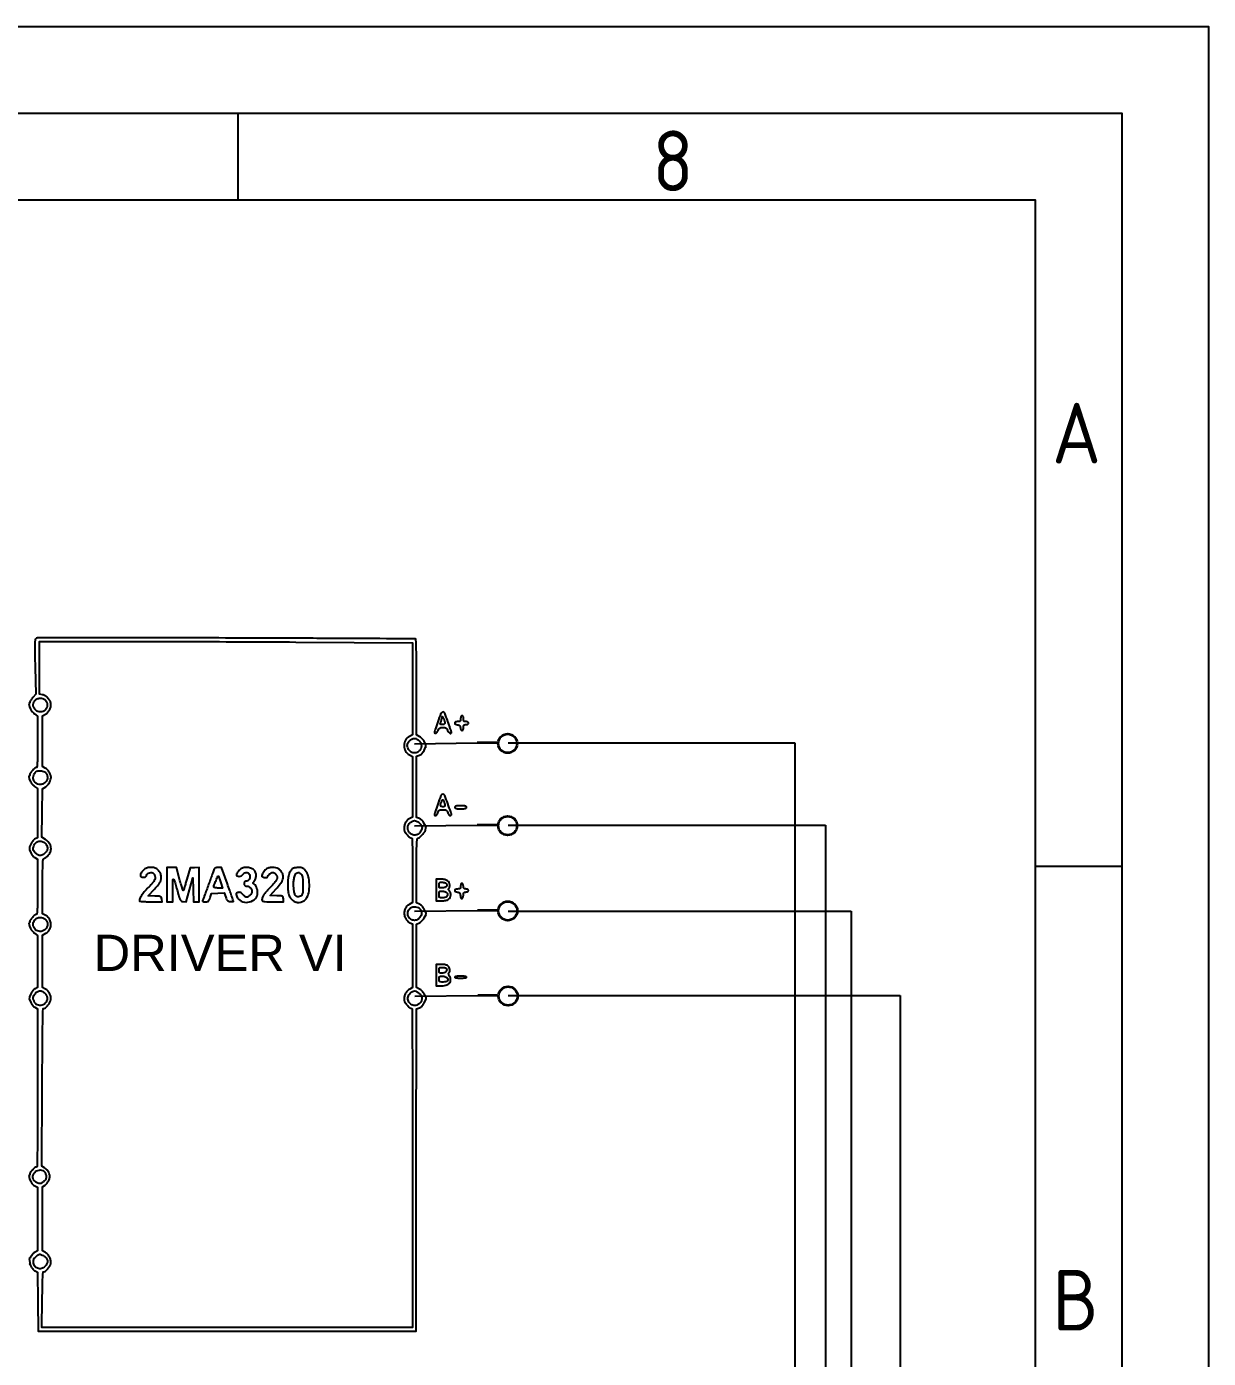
# Model space of a CAD drawing. Header units: millimetres. Extents: x 357084 to 357504, y 509210 to 509507.
# Drawn here: x 357435.9 to 357504.1, y 509430 to 509506.9 of the extents above; entities that cross this region are included whole.
import ezdxf

# ---------------------------------------------------------------- set-up
doc = ezdxf.new("R2010")
doc.units = ezdxf.units.MM
for name, color, linetype in [('035', 5, 'Continuous'), ('07', 7, 'Continuous'), ('PDF_Geometría', 7, 'Continuous')]:
    doc.layers.add(name, color=color, linetype=linetype)
doc.styles.add('ISO Proportional', font='isocp.shx')
doc.styles.get("Standard").update_dxf_attribs({"font": 'arial.ttf'})

# ---------------------------------------------------------------- blocks, each defined once
blk = doc.blocks.new('IEC_border_a3')
at = {"layer": '035'}
for p, q in [((364, 292), (364, 287)), ((414.966, 248.538), (409.983, 248.538))]:
    blk.add_line(p, q, dxfattribs=at)
for points in [[(0, 297), (420, 297), (420, 0), (0, 0)], [(18, 287), (410, 287), (410, 10), (18, 10)]]:
    blk.add_lwpolyline(points, close=True, dxfattribs=at)
at = {"layer": '07'}
blk.add_lwpolyline([(13, 292), (415, 292), (415, 5), (13, 5)], close=True, dxfattribs=at)
at = {"layer": '035', "style": 'ISO Proportional'}
for s, p in [('8', (387.924, 287.5)), ('A', (410.983, 271.792)), ('B', (411, 221.754))]:
    blk.add_text(s, height=3.5, dxfattribs=at).set_placement(p)

msp = doc.modelspace()

# ---------------------------------------------------------------- linework, layer by layer
for p, q in [((357436.019, 509467.815), (357436.053, 509467.615)), ((357458.268, 509465.494), (357461.891, 509465.536)), ((357458.909, 509465.497), (357458.909, 509465.264)), ((357436.021, 509463.634), (357436.044, 509463.434)), ((357458.268, 509460.75), (357461.891, 509460.792)), ((357458.92, 509460.723), (357458.862, 509460.41)), ((357436.061, 509459.56), (357436.061, 509459.359)), ((357458.272, 509455.832), (357461.895, 509455.874)), ((357458.916, 509455.752), (357458.916, 509455.643)), ((357458.916, 509455.643), (357458.947, 509455.639)), ((357436.021, 509455.161), (357436.053, 509454.961)), ((357458.29, 509450.917), (357461.913, 509450.959)), ((357436.05, 509450.894), (357436.042, 509450.724)), ((357458.918, 509450.902), (357458.918, 509450.726)), ((357436.021, 509440.585), (357436.057, 509440.386)), ((357436.04, 509435.783), (357436.088, 509435.423))]:
    msp.add_line(p, q)
at = {"color": 30}
for p, q in [((357463.674, 509465.536), (357480.212, 509465.536)), ((357480.212, 509465.536), (357480.212, 509413.997)), ((357463.674, 509460.792), (357481.978, 509460.792)), ((357481.978, 509460.792), (357481.978, 509410.54)), ((357463.674, 509455.824), (357483.469, 509455.824)), ((357483.469, 509455.824), (357483.469, 509366.029)), ((357463.674, 509450.959), (357486.281, 509450.959)), ((357486.281, 509450.959), (357486.281, 509370.391))]:
    msp.add_line(p, q, dxfattribs=at)
for points in [[(357436.411, 509471.543, 0.160916), (357436.376, 509471.453, 0.009308), (357436.365, 509471.151, 0.008987), (357436.365, 509470.69, 0.002015), (357436.383, 509469.906), (357436.424, 509468.353), (357436.248, 509468.152, 0.018689), (357436.18, 509468.069, 0.022294), (357436.123, 509467.985, 0.021778), (357436.081, 509467.912, 0.117924), (357436.071, 509467.868, -0.409872), (357436.019, 509467.815, -0.000905)], [(357458.909, 509465.497), (357458.89, 509465.497), (357458.82, 509465.638, 0.053105), (357458.78, 509465.7, 0.025672), (357458.717, 509465.771, 0.025121), (357458.644, 509465.839, 0.032891), (357458.57, 509465.892), (357458.39, 509466.005), (357458.388, 509468.761, 0.001055), (357458.384, 509470.165, 0.005298), (357458.371, 509470.951, 0.002645), (357458.354, 509471.487, 0.319047), (357458.315, 509471.539, 0.073521), (357458.256, 509471.548, 0.000013), (357455.068, 509471.564, 0.000306), (357451.54, 509471.579, 0.000185), (357447.363, 509471.594, 0.000197), (357441.092, 509471.611, 0.001728), (357438.312, 509471.608, 0.000579), (357436.525, 509471.597, 0.221295), (357436.411, 509471.543, 0.160916)], [(357436.053, 509467.615), (357436.115, 509467.478, 0.051225), (357436.151, 509467.416, 0.023404), (357436.21, 509467.344, 0.022886), (357436.28, 509467.272, 0.029204), (357436.35, 509467.213), (357436.523, 509467.086), (357436.523, 509465.599, -0.001722), (357436.52, 509464.79, -0.011673), (357436.508, 509464.39, -0.015112), (357436.488, 509464.153, -0.381198), (357436.443, 509464.113, 0.187522), (357436.355, 509464.079, 0.028394), (357436.221, 509463.941, 0.029799), (357436.102, 509463.787, 0.15027), (357436.071, 509463.685, -0.410093), (357436.021, 509463.634, -0.000787)], [(357458.92, 509460.723), (357458.815, 509460.917, 0.043264), (357458.763, 509460.996, 0.03246), (357458.694, 509461.073, 0.033194), (357458.618, 509461.138, 0.062236), (357458.548, 509461.178), (357458.385, 509461.245), (357458.385, 509463.006), (357458.385, 509464.766), (357458.553, 509464.829, 0.061405), (357458.629, 509464.869, 0.045727), (357458.702, 509464.93, 0.043224), (357458.766, 509465.007, 0.041029), (357458.818, 509465.096), (357458.909, 509465.287)], [(357436.044, 509463.434), (357436.053, 509463.434), (357436.115, 509463.297, 0.051281), (357436.151, 509463.236, 0.023397), (357436.21, 509463.163, 0.022877), (357436.28, 509463.092, 0.029164), (357436.35, 509463.033), (357436.523, 509462.905), (357436.523, 509461.484), (357436.523, 509460.063), (357436.381, 509459.999, 0.069647), (357436.32, 509459.96, 0.033319), (357436.253, 509459.895, 0.032227), (357436.191, 509459.817, 0.039538), (357436.145, 509459.736), (357436.05, 509459.537)], [(357458.916, 509455.752), (357458.915, 509455.752), (357458.822, 509455.947, 0.045212), (357458.774, 509456.028, 0.031174), (357458.706, 509456.111, 0.031518), (357458.63, 509456.183, 0.054344), (357458.557, 509456.231), (357458.385, 509456.32), (357458.385, 509458.182, -0.001358), (357458.388, 509459.197, -0.009223), (357458.4, 509459.698, -0.00968), (357458.419, 509460.004, -0.390671), (357458.464, 509460.045, 0.188227), (357458.548, 509460.078, 0.017192), (357458.711, 509460.239, 0.017741), (357458.862, 509460.41, 0.02673), (357458.871, 509460.422, -0.412156)], [(357436.057, 509459.367), (357436.128, 509459.197, 0.050196), (357436.167, 509459.124, 0.031296), (357436.225, 509459.048, 0.031231), (357436.293, 509458.979, 0.048511), (357436.361, 509458.93), (357436.523, 509458.835), (357436.523, 509457.237, -0.001588), (357436.52, 509456.365, -0.010875), (357436.508, 509455.936, -0.013342), (357436.488, 509455.68, -0.384297), (357436.443, 509455.639, 0.187507), (357436.355, 509455.605, 0.028346), (357436.221, 509455.467, 0.029747), (357436.102, 509455.313, 0.150385), (357436.071, 509455.211, -0.409536), (357436.021, 509455.161, -0.000775)], [(357458.922, 509450.894), (357458.825, 509451.065, 0.041418), (357458.775, 509451.137, 0.025618), (357458.706, 509451.214, 0.025618), (357458.629, 509451.283, 0.041418), (357458.557, 509451.333), (357458.386, 509451.43), (357458.386, 509453.251), (357458.385, 509455.071), (357458.548, 509455.155, 0.051967), (357458.619, 509455.202, 0.02661), (357458.698, 509455.273, 0.026123), (357458.772, 509455.356, 0.0355), (357458.829, 509455.439), (357458.947, 509455.639)], [(357436.049, 509454.961), (357436.053, 509454.961), (357436.115, 509454.823, 0.051281), (357436.151, 509454.762, 0.023397), (357436.21, 509454.689, 0.022877), (357436.28, 509454.618, 0.029164), (357436.35, 509454.559), (357436.523, 509454.431), (357436.523, 509452.926), (357436.523, 509451.42), (357436.381, 509451.356, 0.069647), (357436.32, 509451.317, 0.033319), (357436.253, 509451.252, 0.032227), (357436.191, 509451.173, 0.039538), (357436.145, 509451.092), (357436.05, 509450.894), (357436.042, 509450.894, 0.000508)], [(357436.042, 509450.724), (357436.057, 509450.724), (357436.128, 509450.553, 0.050196), (357436.167, 509450.481, 0.031296), (357436.225, 509450.405, 0.031231), (357436.293, 509450.336, 0.048511), (357436.361, 509450.287), (357436.523, 509450.191), (357436.523, 509445.628, -0.000515), (357436.52, 509443.09, -0.003851), (357436.508, 509441.886, -0.001904), (357436.492, 509441.111, -0.406886), (357436.443, 509441.064, 0.187522), (357436.355, 509441.03, 0.028394), (357436.221, 509440.892, 0.029799), (357436.102, 509440.738, 0.15027), (357436.071, 509440.636, -0.410538), (357436.021, 509440.585, -0.000653)], [(357436.04, 509435.491, -0.010155), (357436.065, 509435.457, -0.017424), (357436.109, 509435.387, -0.015975), (357436.15, 509435.313, 0.038833), (357436.197, 509435.237, 0.030989), (357436.258, 509435.163, 0.031928), (357436.324, 509435.102, 0.065816), (357436.383, 509435.064), (357436.521, 509435.002), (357436.536, 509433.301), (357436.551, 509431.601), (357447.454, 509431.601), (357458.357, 509431.601), (357458.371, 509440.896), (357458.386, 509450.191), (357458.553, 509450.254, 0.061505), (357458.629, 509450.294, 0.045677), (357458.702, 509450.355, 0.043173), (357458.766, 509450.432, 0.04103), (357458.818, 509450.521), (357458.915, 509450.724), (357458.918, 509450.724)], [(357436.055, 509440.386), (357436.057, 509440.386), (357436.126, 509440.218, 0.056959), (357436.165, 509440.149, 0.037626), (357436.223, 509440.079, 0.037687), (357436.292, 509440.019, 0.058235), (357436.359, 509439.979), (357436.523, 509439.906), (357436.523, 509438.065), (357436.523, 509436.225), (357436.377, 509436.146, 0.048844), (357436.315, 509436.105, 0.029074), (357436.25, 509436.045, 0.028899), (357436.191, 509435.977, 0.043802), (357436.149, 509435.911, -0.053762), (357436.09, 509435.822, -0.108305), (357436.04, 509435.783, -0.076711)]]:
    msp.add_lwpolyline(points, format="xyb")
for points in [[(357451.423, 509471.363), (357458.159, 509471.325), (357458.158, 509468.665), (357458.157, 509466.005), (357457.975, 509465.916, 0.153496), (357457.752, 509465.703, 0.126443), (357457.67, 509465.383, 0.126667), (357457.752, 509465.064, 0.154288), (357457.975, 509464.852), (357458.157, 509464.762), (357458.158, 509463.011), (357458.159, 509461.259), (357457.995, 509461.187, 0.105079), (357457.851, 509461.082, 0.071751), (357457.738, 509460.914, 0.069993), (357457.674, 509460.715, 0.088913), (357457.676, 509460.523, 0.096514), (357457.732, 509460.382, 0.040959), (357457.857, 509460.218, 0.03934), (357457.999, 509460.083, 0.171518), (357458.107, 509460.045, -0.404864), (357458.13, 509460.023, -0.000993), (357458.145, 509459.528, -0.004692), (357458.156, 509458.937, -0.002322), (357458.159, 509458.187), (357458.159, 509456.328), (357457.965, 509456.213, 0.089179), (357457.796, 509456.068, 0.099937), (357457.696, 509455.878, 0.098385), (357457.677, 509455.661, 0.08378), (357457.74, 509455.44, 0.037561), (357457.793, 509455.348, 0.041526), (357457.857, 509455.267, 0.044908), (357457.928, 509455.205, 0.067883), (357458.001, 509455.166), (357458.159, 509455.106), (357458.159, 509453.268), (357458.159, 509451.43), (357457.994, 509451.336, 0.078105), (357457.845, 509451.218, 0.07106), (357457.734, 509451.055, 0.072614), (357457.675, 509450.872, 0.088605), (357457.676, 509450.692, 0.09706), (357457.732, 509450.551, 0.0407), (357457.857, 509450.388, 0.039042), (357458, 509450.254, 0.171534), (357458.107, 509450.216, -0.412503), (357458.131, 509450.192, -0.000045), (357458.145, 509447.708, -0.000971), (357458.156, 509444.8, -0.000445), (357458.159, 509441.007), (357458.159, 509431.799), (357447.468, 509431.799), (357436.777, 509431.799), (357436.793, 509433.409, -0.00182), (357436.804, 509434.233, -0.00942), (357436.82, 509434.688, -0.007996), (357436.841, 509434.982, -0.389023), (357436.881, 509435.019, 0.181839), (357436.976, 509435.055, 0.036017), (357437.105, 509435.186, 0.038459), (357437.221, 509435.344, 0.080728), (357437.279, 509435.485, 0.099315), (357437.285, 509435.655, 0.067887), (357437.227, 509435.84, 0.066342), (357437.12, 509436.008, 0.084319), (357436.98, 509436.126), (357436.805, 509436.23), (357436.805, 509438.075), (357436.805, 509439.921), (357436.951, 509440.017, 0.086338), (357437.069, 509440.127, 0.051628), (357437.169, 509440.292, 0.052616), (357437.229, 509440.464, 0.13603), (357437.223, 509440.595, 0.025123), (357437.165, 509440.747, 0.048614), (357437.102, 509440.862, 0.05684), (357437.025, 509440.949, 0.051105), (357436.928, 509441.021), (357436.777, 509441.11), (357436.792, 509445.663, -0.000581), (357436.802, 509448.068, -0.003455), (357436.818, 509449.324, -0.00125), (357436.837, 509450.173, -0.407088), (357436.88, 509450.216, 0.18286), (357436.988, 509450.256, 0.043421), (357437.122, 509450.398, 0.044502), (357437.238, 509450.572, 0.087013), (357437.29, 509450.729, 0.095147), (357437.283, 509450.906, 0.067874), (357437.212, 509451.092, 0.067665), (357437.093, 509451.253, 0.093068), (357436.947, 509451.356), (357436.805, 509451.42), (357436.805, 509452.931), (357436.805, 509454.441), (357437, 509454.556, 0.089203), (357437.168, 509454.701, 0.099416), (357437.268, 509454.891, 0.0981), (357437.288, 509455.107, 0.084559), (357437.226, 509455.327, 0.039471), (357437.174, 509455.417, 0.038308), (357437.108, 509455.5, 0.040458), (357437.034, 509455.566, 0.064339), (357436.962, 509455.608), (357436.798, 509455.677), (357436.803, 509457.254, -0.002568), (357436.809, 509457.929, -0.006351), (357436.822, 509458.425, -0.002209), (357436.839, 509458.815, -0.307518), (357436.865, 509458.85, 0.06278), (357436.897, 509458.866, 0.009785), (357436.954, 509458.905, 0.010762), (357437.02, 509458.954, 0.009189), (357437.088, 509459.009, 0.115405), (357437.257, 509459.235, 0.133045), (357437.296, 509459.501, 0.12514), (357437.196, 509459.762, 0.09562), (357436.974, 509459.975), (357436.777, 509460.102), (357436.795, 509461.5), (357436.812, 509462.898), (357436.992, 509463.012, 0.049078), (357437.073, 509463.075, 0.040371), (357437.146, 509463.156, 0.039188), (357437.206, 509463.251, 0.03961), (357437.251, 509463.353, 0.021411), (357437.292, 509463.488, 0.074618), (357437.301, 509463.578, 0.075903), (357437.283, 509463.666, 0.022653), (357437.23, 509463.793, 0.040195), (357437.179, 509463.88, 0.030531), (357437.111, 509463.967, 0.031257), (357437.036, 509464.041, 0.060754), (357436.967, 509464.088), (357436.805, 509464.172), (357436.805, 509465.638), (357436.805, 509467.104), (357436.979, 509467.194, 0.096019), (357437.119, 509467.305, 0.06767), (357437.229, 509467.473, 0.067745), (357437.289, 509467.665, 0.096803), (357437.285, 509467.843, 0.086145), (357437.223, 509467.995, 0.057614), (357437.105, 509468.143, 0.057449), (357436.956, 509468.26, 0.083924), (357436.801, 509468.322), (357436.636, 509468.359), (357436.636, 509469.88), (357436.636, 509471.4), (357440.661, 509471.4, -0.000634), (357442.668, 509471.398, -0.000237), (357445.483, 509471.389, -0.000235), (357448.549, 509471.377, -0.000285)], [(357436.975, 509468.011, -0.107676), (357437.055, 509467.885, -0.089323), (357437.084, 509467.728, -0.089323), (357437.055, 509467.572, -0.107676), (357436.975, 509467.446, -0.189408), (357436.699, 509467.325, -0.186842), (357436.412, 509467.424, -0.192433), (357436.273, 509467.687, -0.196124), (357436.354, 509467.971, -0.109352), (357436.487, 509468.08, -0.101433), (357436.657, 509468.126, -0.101879), (357436.831, 509468.102, -0.111341)], [(357459.608, 509466.75, 0.001666), (357459.453, 509466.307, 0.035402), (357459.417, 509466.172, 0.211722), (357459.43, 509466.115, 0.236), (357459.48, 509466.09, 0.163598), (357459.515, 509466.102, 0.051049), (357459.556, 509466.14, 0.044846), (357459.596, 509466.195, 0.03656), (357459.628, 509466.259, -0.039463), (357459.674, 509466.35, -0.118334), (357459.723, 509466.398, -0.107894), (357459.791, 509466.422, -0.029827), (357459.905, 509466.429, -0.028884), (357460.02, 509466.422, -0.111423), (357460.087, 509466.399, -0.123781), (357460.133, 509466.351, -0.039492), (357460.176, 509466.259, 0.09849), (357460.239, 509466.159, 0.103363), (357460.334, 509466.092, 0.301499), (357460.393, 509466.102, 0.293843), (357460.406, 509466.161, -0.000856), (357460.389, 509466.209, -0.000041), (357460.333, 509466.372, -0.000067), (357460.265, 509466.566, -0.000048), (357460.19, 509466.782, 0.012083), (357460.012, 509467.257, 0.320996), (357459.904, 509467.326, 0.291487), (357459.795, 509467.248, 0.010704)], [(357460.928, 509466.937, -0.030723), (357460.922, 509466.842, -0.167168), (357460.899, 509466.796, -0.167168), (357460.854, 509466.774, -0.030723), (357460.758, 509466.768, 0.082192), (357460.634, 509466.747, 0.299611), (357460.587, 509466.687, 0.309201), (357460.625, 509466.623, 0.083971), (357460.744, 509466.588, -0.046929), (357460.822, 509466.572, -0.121406), (357460.871, 509466.542, -0.121406), (357460.901, 509466.493, -0.046929), (357460.917, 509466.415, 0.083971), (357460.952, 509466.295, 0.309201), (357461.017, 509466.258, 0.299611), (357461.077, 509466.305, 0.082192), (357461.097, 509466.429, -0.030103), (357461.103, 509466.52, -0.144586), (357461.123, 509466.567, -0.173074), (357461.163, 509466.591, -0.047675), (357461.238, 509466.598, 0.04716), (357461.297, 509466.604, 0.088208), (357461.342, 509466.621, 0.118484), (357461.369, 509466.648, 0.140575), (357461.38, 509466.683, 0.140575), (357461.369, 509466.718, 0.118484), (357461.342, 509466.745, 0.088208), (357461.297, 509466.762, 0.04716), (357461.238, 509466.768, -0.047675), (357461.163, 509466.775, -0.173074), (357461.123, 509466.799, -0.144586), (357461.103, 509466.846, -0.030103), (357461.097, 509466.937, 0.033607), (357461.092, 509467.012, 0.082504), (357461.076, 509467.065, 0.12651), (357461.049, 509467.095, 0.152103), (357461.012, 509467.107, 0.152103), (357460.976, 509467.095, 0.12651), (357460.949, 509467.065, 0.082504), (357460.933, 509467.012, 0.033607)], [(357460.022, 509466.697, -0.102483), (357460.013, 509466.653, -0.147302), (357459.988, 509466.622, -0.108721), (357459.944, 509466.604, -0.041111), (357459.876, 509466.598, -0.025888), (357459.801, 509466.602, -0.163524), (357459.767, 509466.618, -0.247696), (357459.757, 509466.647, -0.061473), (357459.771, 509466.697, 0.017639), (357459.789, 509466.745, 0.008487), (357459.809, 509466.807, 0.008403), (357459.827, 509466.872, 0.011907), (357459.841, 509466.931), (357459.87, 509467.066), (357459.945, 509466.931, -0.025888), (357459.974, 509466.872, -0.021353), (357459.998, 509466.807, -0.021873), (357460.016, 509466.745, -0.052418)], [(357458.529, 509465.669, -0.089012), (357458.628, 509465.526, -0.101592), (357458.666, 509465.365, -0.106262), (357458.636, 509465.207, -0.106051), (357458.544, 509465.075, -0.119782), (357458.366, 509464.975, -0.138637), (357458.171, 509464.975, -0.131277), (357457.998, 509465.079, -0.102225), (357457.879, 509465.265, -0.078972), (357457.853, 509465.393, -0.106757), (357457.872, 509465.509, -0.094704), (357457.94, 509465.617, -0.051236), (357458.059, 509465.72, -0.063343), (357458.186, 509465.786, -0.117076), (357458.3, 509465.801, -0.113138), (357458.412, 509465.762, -0.0567)], [(357436.975, 509463.83, -0.118933), (357437.073, 509463.67, -0.119186), (357437.087, 509463.482, -0.118687), (357437.014, 509463.308, -0.117263), (357436.869, 509463.186, -0.090419), (357436.69, 509463.133, -0.124417), (357436.525, 509463.156, -0.121691), (357436.389, 509463.256, -0.084198), (357436.291, 509463.422, -0.123217), (357436.277, 509463.544, -0.060997), (357436.315, 509463.698, -0.061604), (357436.389, 509463.834, -0.143831), (357436.479, 509463.905, -0.073111), (357436.607, 509463.936, -0.060366), (357436.748, 509463.932, -0.062582), (357436.878, 509463.895, -0.096505)], [(357459.608, 509462.005, 0.001668), (357459.453, 509461.56, 0.035886), (357459.417, 509461.426, 0.215665), (357459.431, 509461.37, 0.231512), (357459.482, 509461.345, 0.167193), (357459.516, 509461.357, 0.055992), (357459.555, 509461.394, 0.048318), (357459.591, 509461.449, 0.038986), (357459.62, 509461.514, -0.040099), (357459.661, 509461.607, -0.134461), (357459.707, 509461.655, -0.111961), (357459.775, 509461.678, -0.023612), (357459.902, 509461.684, -0.023612), (357460.029, 509461.678, -0.111961), (357460.098, 509461.655, -0.134461), (357460.144, 509461.607, -0.040099), (357460.185, 509461.514, 0.044239), (357460.214, 509461.449, 0.053853), (357460.253, 509461.394, 0.062819), (357460.296, 509461.357, 0.149185), (357460.336, 509461.345, 0.230965), (357460.387, 509461.37, 0.219915), (357460.4, 509461.426, 0.034039), (357460.362, 509461.561, 0.001397), (357460.193, 509462.037, 0.011925), (357460.011, 509462.509, 0.318225), (357459.902, 509462.577, 0.291647), (357459.794, 509462.5, 0.010674)], [(357460.001, 509462.035, -0.01812), (357460.018, 509461.934, -0.128872), (357460.011, 509461.886, -0.229447), (357459.984, 509461.861, -0.070337), (357459.927, 509461.853, -0.056293), (357459.829, 509461.864, -0.237618), (357459.785, 509461.901, -0.156334), (357459.778, 509461.971, -0.022545), (357459.814, 509462.112, -0.039412), (357459.864, 509462.239, -0.394981), (357459.913, 509462.257, -0.22805), (357459.96, 509462.205, -0.021828)], [(357460.589, 509461.825, 0.222027), (357460.608, 509461.784, 0.113455), (357460.659, 509461.758, 0.050675), (357460.756, 509461.744, 0.010614), (357460.928, 509461.74, 0.010614), (357461.099, 509461.744, 0.050675), (357461.196, 509461.758, 0.113455), (357461.247, 509461.784, 0.222027), (357461.267, 509461.825, 0.222027), (357461.247, 509461.866, 0.113455), (357461.196, 509461.892, 0.050675), (357461.099, 509461.906, 0.010614), (357460.928, 509461.91, 0.010614), (357460.756, 509461.906, 0.050675), (357460.659, 509461.892, 0.113455), (357460.608, 509461.866, 0.222027)], [(357458.516, 509460.948, -0.053493), (357458.629, 509460.837, -0.09643), (357458.691, 509460.723, -0.110955), (357458.701, 509460.606, -0.088593), (357458.662, 509460.485, -0.086722), (357458.528, 509460.313, -0.12903), (357458.359, 509460.226, -0.138458), (357458.178, 509460.235, -0.106871), (357458.008, 509460.338, -0.102169), (357457.907, 509460.481, -0.110227), (357457.875, 509460.649, -0.111822), (357457.917, 509460.813, -0.107677), (357458.026, 509460.945, -0.050683), (357458.158, 509461.029, -0.115154), (357458.272, 509461.056, -0.116278), (357458.385, 509461.03, -0.052259)], [(357436.957, 509459.753, -0.120184), (357437.069, 509459.581, -0.140477), (357437.081, 509459.387, -0.134487), (357436.987, 509459.21, -0.106215), (357436.808, 509459.086, -0.028163), (357436.711, 509459.052, -0.086695), (357436.642, 509459.045, -0.093143), (357436.578, 509459.061, -0.03569), (357436.497, 509459.106, -0.053153), (357436.363, 509459.216, -0.099779), (357436.287, 509459.333, -0.112684), (357436.267, 509459.46, -0.081278), (357436.299, 509459.6, -0.103324), (357436.419, 509459.775, -0.13516), (357436.589, 509459.867, -0.137803), (357436.779, 509459.859, -0.109258)], [(357442.62, 509458.185, 0.048638), (357442.493, 509458.031, 0.147401), (357442.453, 509457.903, 0.261807), (357442.5, 509457.819, 0.138925), (357442.617, 509457.786, 0.041847), (357442.693, 509457.792, 0.089016), (357442.748, 509457.812, 0.109761), (357442.786, 509457.846, 0.08906), (357442.809, 509457.896, -0.16895), (357442.868, 509457.983, -0.093115), (357442.984, 509458.041, -0.091114), (357443.116, 509458.053, -0.152011), (357443.218, 509458.011, -0.093949), (357443.25, 509457.972, -0.042381), (357443.277, 509457.911, -0.039972), (357443.296, 509457.84, -0.043566), (357443.302, 509457.769, -0.093116), (357443.282, 509457.663, -0.056639), (357443.222, 509457.549, -0.034159), (357443.109, 509457.405, -0.008924), (357442.908, 509457.19, 0.014049), (357442.678, 509456.94, 0.031332), (357442.522, 509456.734, 0.041746), (357442.427, 509456.564, 0.105797), (357442.398, 509456.426, 0.383091), (357442.417, 509456.405, 0.00669), (357442.587, 509456.389, 0.012863), (357442.797, 509456.377, 0.007302), (357443.051, 509456.373), (357443.705, 509456.373), (357443.687, 509456.529, 0.06854), (357443.664, 509456.62, 0.19782), (357443.619, 509456.665, 0.083077), (357443.528, 509456.687, 0.006586), (357443.281, 509456.701), (357442.893, 509456.718), (357443.267, 509457.105, 0.015008), (357443.5, 509457.361, 0.069937), (357443.607, 509457.529, 0.093589), (357443.648, 509457.695, 0.03898), (357443.642, 509457.927, 0.079921), (357443.628, 509457.981, 0.028348), (357443.591, 509458.052, 0.02728), (357443.541, 509458.127, 0.028843), (357443.484, 509458.195, 0.039222), (357443.396, 509458.275, 0.07632), (357443.313, 509458.321, 0.065469), (357443.211, 509458.344, 0.022595), (357443.061, 509458.351, 0.023599), (357442.909, 509458.343, 0.066004), (357442.806, 509458.32, 0.073059), (357442.718, 509458.271, 0.03393)], [(357443.98, 509457.362), (357443.98, 509456.373), (357444.149, 509456.373), (357444.319, 509456.373), (357444.323, 509457.094, -0.002024), (357444.328, 509457.652, -0.519229), (357444.362, 509457.676, -0.23774), (357444.407, 509457.627, -0.001277), (357444.587, 509456.995, 0.00434), (357444.695, 509456.62, 0.052277), (357444.753, 509456.481, 0.144136), (357444.819, 509456.416, 0.099684), (357444.92, 509456.385), (357445.087, 509456.368), (357445.282, 509457.063), (357445.477, 509457.757), (357445.493, 509457.065), (357445.509, 509456.373), (357445.676, 509456.373), (357445.844, 509456.373), (357445.844, 509457.365), (357445.844, 509458.357), (357445.584, 509458.339), (357445.324, 509458.322), (357445.138, 509457.684, -0.002489), (357445.066, 509457.437, -0.003862), (357445, 509457.225, -0.001227), (357444.942, 509457.043, -0.118778), (357444.927, 509457.02, -0.5573), (357444.913, 509457.023, -0.002508), (357444.855, 509457.201, -0.007372), (357444.789, 509457.414, -0.004253), (357444.717, 509457.672), (357444.532, 509458.351), (357444.256, 509458.351), (357443.98, 509458.351)], [(357446.719, 509458.28, -0.002331), (357446.634, 509458.044, -0.000162), (357446.391, 509457.381, -0.000121), (357446.141, 509456.702, -0.003494), (357446.076, 509456.529, 0.019791), (357446.043, 509456.431, 0.253105), (357446.051, 509456.394, 0.206282), (357446.087, 509456.376, 0.013207), (357446.208, 509456.373, 0.037808), (357446.32, 509456.382, 0.144246), (357446.382, 509456.411, 0.112916), (357446.427, 509456.474, 0.018969), (357446.479, 509456.613), (357446.559, 509456.853), (357446.924, 509456.87), (357447.288, 509456.886), (357447.376, 509456.644, 0.021583), (357447.431, 509456.511, 0.091097), (357447.48, 509456.442, 0.11922), (357447.544, 509456.404, 0.049899), (357447.643, 509456.384, 0.020764), (357447.711, 509456.38, 0.034559), (357447.769, 509456.383, 0.039345), (357447.811, 509456.391, 0.334445), (357447.821, 509456.406, 0.084162), (357447.816, 509456.436, 0.000459), (357447.719, 509456.714, 0.001985), (357447.606, 509457.03, 0.001257), (357447.473, 509457.398), (357447.125, 509458.351), (357446.934, 509458.351, 0.034759), (357446.86, 509458.345, 0.044555), (357446.793, 509458.33, 0.051224), (357446.742, 509458.307, 0.178599)], [(357448.156, 509458.185, 0.024625), (357448.093, 509458.116, 0.027718), (357448.039, 509458.043, 0.028583), (357448.001, 509457.976, 0.115959), (357447.991, 509457.931, 0.292936), (357448.036, 509457.861, 0.126181), (357448.15, 509457.84, 0.096235), (357448.284, 509457.877, 0.140326), (357448.375, 509457.959, -0.144044), (357448.477, 509458.049, -0.159708), (357448.607, 509458.065, -0.164844), (357448.718, 509458.001, -0.153683), (357448.772, 509457.881, -0.073904), (357448.767, 509457.754, -0.106732), (357448.724, 509457.651, -0.122667), (357448.648, 509457.584, -0.11965), (357448.549, 509457.56, 0.087302), (357448.5, 509457.551, 0.145595), (357448.467, 509457.527, 0.116468), (357448.449, 509457.484, 0.045124), (357448.443, 509457.418, 0.045326), (357448.449, 509457.347, 0.148509), (357448.471, 509457.306, 0.152524), (357448.511, 509457.284, 0.048653), (357448.58, 509457.277, -0.148138), (357448.754, 509457.224, -0.148212), (357448.87, 509457.084, -0.154334), (357448.885, 509456.907, -0.162066), (357448.796, 509456.758, -0.02793), (357448.664, 509456.657, -0.157834), (357448.58, 509456.632, -0.167086), (357448.5, 509456.662, -0.032243), (357448.386, 509456.769, 0.020719), (357448.292, 509456.862, 0.082578), (357448.224, 509456.905, 0.118476), (357448.159, 509456.917, 0.066698), (357448.081, 509456.901, 0.032772), (357448, 509456.867, 0.218325), (357447.973, 509456.834, 0.149855), (357447.976, 509456.784, 0.01355), (357448.022, 509456.668, 0.183033), (357448.269, 509456.409, 0.140279), (357448.658, 509456.343, 0.13979), (357449.024, 509456.493, 0.18162), (357449.21, 509456.8, 0.069451), (357449.218, 509456.97, 0.057022), (357449.181, 509457.147, 0.060586), (357449.109, 509457.298, 0.125347), (357449.016, 509457.387, -0.043231), (357448.968, 509457.419, -0.240179), (357448.956, 509457.447, -0.154966), (357448.969, 509457.481, -0.016379), (357449.024, 509457.547, 0.071119), (357449.063, 509457.604, 0.033091), (357449.097, 509457.687, 0.031943), (357449.121, 509457.781, 0.038505), (357449.132, 509457.871, 0.100824), (357449.099, 509458.069, 0.124142), (357448.992, 509458.222, 0.110441), (357448.813, 509458.318, 0.068208), (357448.576, 509458.351, 0.027836), (357448.439, 509458.343, 0.065808), (357448.339, 509458.318, 0.069276), (357448.252, 509458.269, 0.033655)], [(357449.706, 509458.25, 0.048932), (357449.618, 509458.163, 0.034943), (357449.537, 509458.051, 0.035189), (357449.478, 509457.938, 0.103868), (357449.46, 509457.852, 0.23743), (357449.471, 509457.83, 0.050984), (357449.509, 509457.807, 0.042945), (357449.564, 509457.787, 0.029304), (357449.629, 509457.774, 0.028906), (357449.7, 509457.767, 0.067429), (357449.754, 509457.773, 0.112354), (357449.786, 509457.789, 0.224693), (357449.799, 509457.815, -0.165098), (357449.824, 509457.889, -0.050657), (357449.905, 509457.975, -0.050785), (357450.005, 509458.046, -0.128422), (357450.091, 509458.068, -0.096026), (357450.131, 509458.06, -0.038598), (357450.181, 509458.036, -0.036387), (357450.232, 509458, -0.038144), (357450.277, 509457.957, -0.1506), (357450.341, 509457.82, -0.139733), (357450.319, 509457.666, -0.073315), (357450.195, 509457.471, -0.018133), (357449.937, 509457.192, 0.010857), (357449.792, 509457.039, 0.012585), (357449.661, 509456.888, 0.011661), (357449.556, 509456.755, 0.069915), (357449.514, 509456.678, 0.049104), (357449.464, 509456.495, 0.321549), (357449.504, 509456.414, 0.117853), (357449.636, 509456.379, 0.006046), (357450.081, 509456.373), (357450.702, 509456.373), (357450.702, 509456.54, 0.054077), (357450.691, 509456.642, 0.230448), (357450.655, 509456.688, 0.095647), (357450.573, 509456.71, 0.005879), (357450.321, 509456.724), (357449.94, 509456.74), (357450.289, 509457.117, 0.026222), (357450.525, 509457.399, 0.067419), (357450.655, 509457.63, 0.097613), (357450.691, 509457.832, 0.115399), (357450.644, 509458.02, 0.060715), (357450.545, 509458.167, 0.08184), (357450.421, 509458.269, 0.079169), (357450.268, 509458.328, 0.052921), (357450.081, 509458.348, 0.028955), (357449.968, 509458.341, 0.034772), (357449.863, 509458.322, 0.038515), (357449.773, 509458.291, 0.068111)], [(357451.253, 509458.29, 0.110341), (357451.121, 509458.167, 0.074124), (357451.029, 509457.98, 0.053268), (357450.976, 509457.718, 0.022936), (357450.958, 509457.362, 0.027561), (357450.978, 509456.979, 0.06831), (357451.046, 509456.707, 0.092836), (357451.167, 509456.515, 0.092956), (357451.35, 509456.38, 0.096131), (357451.52, 509456.335, 0.07745), (357451.708, 509456.352, 0.077372), (357451.882, 509456.425, 0.095576), (357452.011, 509456.543, 0.112028), (357452.164, 509456.889, 0.055221), (357452.203, 509457.37, 0.055246), (357452.136, 509457.847, 0.112993), (357451.964, 509458.182, 0.034609), (357451.88, 509458.268, 0.079085), (357451.804, 509458.318, 0.076088), (357451.715, 509458.342, 0.030201), (357451.587, 509458.349, 0.021486), (357451.49, 509458.344, 0.02063), (357451.392, 509458.331, 0.021074), (357451.307, 509458.312, 0.066944)], [(357451.744, 509457.943, -0.129922), (357451.809, 509457.766, -0.017303), (357451.833, 509457.365, -0.018241), (357451.829, 509456.964, -0.111321), (357451.774, 509456.765, -0.151286), (357451.697, 509456.689, -0.113408), (357451.58, 509456.659, -0.116623), (357451.465, 509456.683, -0.165991), (357451.39, 509456.755, -0.075702), (357451.334, 509456.922, -0.024142), (357451.301, 509457.183, -0.024683), (357451.293, 509457.462, -0.040708), (357451.317, 509457.697, -0.052962), (357451.387, 509457.93, -0.164385), (357451.494, 509458.051, -0.258172), (357451.619, 509458.053, -0.118527)], [(357447.093, 509457.461), (357447.194, 509457.164), (357446.943, 509457.164, -0.020398), (357446.846, 509457.168, -0.032914), (357446.765, 509457.18, -0.035541), (357446.706, 509457.197, -0.313589), (357446.691, 509457.219, -0.088921), (357446.716, 509457.356, -0.014234), (357446.818, 509457.609, -0.012184), (357446.928, 509457.845, -0.672121), (357446.964, 509457.842, 0.002516), (357446.98, 509457.792, 0.000399), (357447.013, 509457.695, 0.000442), (357447.052, 509457.581, 0.000387)], [(357459.515, 509457.051), (357459.515, 509456.43), (357459.813, 509456.43, 0.041844), (357460.055, 509456.45, 0.096432), (357460.226, 509456.514, 0.133579), (357460.326, 509456.621, 0.12256), (357460.363, 509456.768, 0.045797), (357460.356, 509456.836, 0.037139), (357460.338, 509456.907, 0.038474), (357460.31, 509456.971, 0.075149), (357460.277, 509457.015, -0.0426), (357460.246, 509457.053, -0.096443), (357460.23, 509457.087, -0.149119), (357460.232, 509457.115, -0.165391), (357460.249, 509457.136, 0.144241), (357460.271, 509457.16, 0.041128), (357460.289, 509457.208, 0.037738), (357460.302, 509457.269, 0.032239), (357460.306, 509457.334, 0.121438), (357460.271, 509457.478, 0.128399), (357460.173, 509457.586, 0.097202), (357460.01, 509457.651, 0.04729), (357459.785, 509457.673), (357459.515, 509457.673)], [(357460.072, 509457.453, -0.09893), (357460.099, 509457.427, -0.066002), (357460.12, 509457.388, -0.062959), (357460.13, 509457.343, -0.071088), (357460.128, 509457.299, -0.112915), (357460.106, 509457.249, -0.111128), (357460.064, 509457.213, -0.075206), (357459.997, 509457.189, -0.026966), (357459.896, 509457.175, -0.015954), (357459.765, 509457.168, -0.164653), (357459.715, 509457.184, -0.209366), (357459.691, 509457.226, -0.027869), (357459.685, 509457.33, -0.028736), (357459.69, 509457.426, -0.156154), (357459.712, 509457.473, -0.174371), (357459.755, 509457.496, -0.037842), (357459.84, 509457.502, -0.02701), (357459.905, 509457.498, -0.023892), (357459.972, 509457.487, -0.02462), (357460.032, 509457.472, -0.064403)], [(357460.928, 509457.282, -0.028778), (357460.922, 509457.183, -0.165646), (357460.9, 509457.136, -0.170501), (357460.854, 509457.114, -0.030907), (357460.758, 509457.108, 0.082192), (357460.634, 509457.087, 0.299611), (357460.587, 509457.027, 0.309201), (357460.625, 509456.962, 0.083971), (357460.744, 509456.928, -0.048093), (357460.826, 509456.91, -0.14142), (357460.874, 509456.879, -0.121202), (357460.901, 509456.823, -0.03098), (357460.917, 509456.723, 0.06004), (357460.946, 509456.591, 0.377819), (357461.001, 509456.56, 0.274026), (357461.058, 509456.612, 0.048226), (357461.087, 509456.759, -0.030068), (357461.102, 509456.853, -0.124494), (357461.127, 509456.904, -0.157811), (357461.17, 509456.93, -0.057717), (357461.242, 509456.938, 0.04951), (357461.299, 509456.944, 0.088715), (357461.342, 509456.961, 0.116957), (357461.37, 509456.988, 0.139207), (357461.38, 509457.023, 0.139141), (357461.37, 509457.058, 0.11688), (357461.343, 509457.085, 0.088738), (357461.299, 509457.102, 0.049628), (357461.242, 509457.108, -0.055541), (357461.173, 509457.115, -0.13818), (357461.13, 509457.139, -0.127306), (357461.102, 509457.184, -0.043849), (357461.087, 509457.259, 0.060835), (357461.055, 509457.387, 0.27278), (357460.997, 509457.434, 0.371207), (357460.945, 509457.401, 0.073569)], [(357460.156, 509456.872, -0.168789), (357460.179, 509456.774, -0.17402), (357460.135, 509456.684, -0.123291), (357460.026, 509456.621, -0.070493), (357459.876, 509456.599, -0.023986), (357459.76, 509456.605, -0.180889), (357459.712, 509456.628, -0.170573), (357459.69, 509456.678, -0.02082), (357459.685, 509456.8, -0.01877), (357459.69, 509456.927, -0.19441), (357459.712, 509456.972, -0.187934), (357459.761, 509456.991, -0.017366), (357459.891, 509456.984, -0.037956), (357459.975, 509456.97, -0.040544), (357460.054, 509456.944, -0.044293), (357460.119, 509456.91, -0.109336)], [(357458.542, 509456.003, -0.187893), (357458.665, 509455.819, -0.146909), (357458.647, 509455.577, -0.138497), (357458.496, 509455.376, -0.164901), (357458.272, 509455.3, -0.151862), (357458.055, 509455.367, -0.14428), (357457.91, 509455.547, -0.144582), (357457.885, 509455.777, -0.152629), (357457.99, 509455.978, -0.101079), (357458.107, 509456.055, -0.084486), (357458.252, 509456.086, -0.081288), (357458.405, 509456.069, -0.083162)], [(357436.975, 509455.356, -0.118685), (357437.074, 509455.194, -0.123125), (357437.087, 509455.006, -0.120257), (357437.01, 509454.831, -0.109852), (357436.858, 509454.705, -0.172981), (357436.592, 509454.669, -0.170069), (357436.362, 509454.809, -0.169748), (357436.268, 509455.062, -0.172431), (357436.354, 509455.316, -0.109352), (357436.487, 509455.425, -0.101433), (357436.657, 509455.472, -0.101879), (357436.831, 509455.447, -0.111341)], [(357459.515, 509452.136), (357459.515, 509451.515), (357459.767, 509451.515, 0.063832), (357460.081, 509451.555, 0.145285), (357460.284, 509451.678, 0.193983), (357460.354, 509451.864, 0.123959), (357460.29, 509452.09, -0.030156), (357460.258, 509452.154, -0.05195), (357460.241, 509452.212, -0.070564), (357460.238, 509452.256, -0.236321), (357460.253, 509452.28, 0.206798), (357460.298, 509452.345, 0.082998), (357460.302, 509452.456, 0.074518), (357460.268, 509452.575, 0.102356), (357460.203, 509452.664, 0.081819), (357460.14, 509452.705, 0.044241), (357460.052, 509452.734, 0.036349), (357459.941, 509452.752, 0.021711), (357459.807, 509452.758), (357459.515, 509452.758)], [(357460.117, 509452.503, -0.163519), (357460.12, 509452.412, -0.134185), (357460.069, 509452.328, -0.108131), (357459.972, 509452.27, -0.081295), (357459.847, 509452.249, -0.033951), (357459.757, 509452.255, -0.169207), (357459.712, 509452.278, -0.162059), (357459.691, 509452.324, -0.030489), (357459.685, 509452.419, -0.032192), (357459.691, 509452.517, -0.186585), (357459.716, 509452.562, -0.156398), (357459.766, 509452.583, -0.020917), (357459.884, 509452.588, -0.03195), (357459.971, 509452.583, -0.056252), (357460.04, 509452.566, -0.07342), (357460.089, 509452.539, -0.140593)], [(357460.136, 509451.996, -0.120654), (357460.184, 509451.897, -0.237426), (357460.163, 509451.814, -0.15871), (357460.07, 509451.758, -0.055356), (357459.913, 509451.741, -0.015471), (357459.773, 509451.745, -0.145482), (357459.718, 509451.766, -0.201344), (357459.692, 509451.81, -0.034087), (357459.685, 509451.91, -0.0317), (357459.691, 509452.008, -0.181394), (357459.715, 509452.053, -0.159705), (357459.764, 509452.075, -0.023203), (357459.876, 509452.08, -0.039646), (357459.954, 509452.074, -0.038382), (357460.031, 509452.055, -0.040957), (357460.096, 509452.028, -0.100936)], [(357460.589, 509452.023, 0.339565), (357460.606, 509452.001, 0.024068), (357460.688, 509451.983, 0.025878), (357460.797, 509451.971, 0.015416), (357460.928, 509451.967, 0.015416), (357461.058, 509451.971, 0.025878), (357461.168, 509451.983, 0.024068), (357461.249, 509452.001, 0.339565), (357461.267, 509452.023, 0.339565), (357461.249, 509452.046, 0.024068), (357461.168, 509452.063, 0.025878), (357461.058, 509452.076, 0.015416), (357460.928, 509452.08, 0.015416), (357460.797, 509452.076, 0.025878), (357460.688, 509452.063, 0.024068), (357460.606, 509452.046, 0.339565)], [(357436.949, 509451.094, -0.16688), (357437.074, 509450.839, -0.180663), (357437.01, 509450.571, -0.177528), (357436.785, 509450.407, -0.162265), (357436.497, 509450.42, -0.132653), (357436.396, 509450.494, -0.070294), (357436.317, 509450.628, -0.069568), (357436.276, 509450.78, -0.120995), (357436.292, 509450.91, -0.0887), (357436.413, 509451.112, -0.146143), (357436.58, 509451.217, -0.157965), (357436.768, 509451.21, -0.108385)], [(357458.555, 509451.071, -0.03336), (357458.618, 509450.999, -0.041924), (357458.666, 509450.925, -0.047758), (357458.694, 509450.856, -0.120423), (357458.697, 509450.803, 0.002936), (357458.689, 509450.759, 0.00298), (357458.681, 509450.715, 0.002898), (357458.675, 509450.676, 0.012236), (357458.672, 509450.653, -0.165858), (357458.634, 509450.571, -0.049871), (357458.529, 509450.48, -0.049892), (357458.401, 509450.408, -0.10361), (357458.29, 509450.385, -0.150866), (357458.064, 509450.455, -0.151715), (357457.917, 509450.64, -0.148108), (357457.898, 509450.88, -0.142662), (357458.016, 509451.094, -0.07093), (357458.15, 509451.194, -0.136875), (357458.28, 509451.225, -0.12817), (357458.412, 509451.184, -0.05845)], [(357436.878, 509440.824, -0.078406), (357436.917, 509440.784, -0.034618), (357436.956, 509440.721, -0.03318), (357436.988, 509440.647, -0.038134), (357437.009, 509440.573, -0.041111), (357437.02, 509440.475, -0.089016), (357437.008, 509440.4, -0.082954), (357436.971, 509440.331, -0.032205), (357436.899, 509440.248, -0.058597), (357436.771, 509440.148, -0.124795), (357436.652, 509440.11, -0.123801), (357436.529, 509440.134, -0.057183), (357436.389, 509440.22, -0.085627), (357436.287, 509440.334, -0.126207), (357436.246, 509440.46, -0.116364), (357436.27, 509440.599, -0.065991), (357436.357, 509440.745, -0.093851), (357436.468, 509440.842, -0.095521), (357436.606, 509440.891, -0.097144), (357436.75, 509440.884, -0.100848)], [(357436.858, 509435.953, -0.097467), (357437.014, 509435.829, -0.140928), (357437.086, 509435.67, -0.139341), (357437.063, 509435.495, -0.094399), (357436.949, 509435.327, -0.130044), (357436.743, 509435.208, -0.159145), (357436.522, 509435.218, -0.16191), (357436.353, 509435.356, -0.135099), (357436.285, 509435.58, -0.0436), (357436.29, 509435.678, -0.070512), (357436.314, 509435.759, -0.068828), (357436.36, 509435.831, -0.039547), (357436.432, 509435.904, -0.025642), (357436.553, 509435.997, -0.123812), (357436.633, 509436.028, -0.123342), (357436.718, 509436.017, -0.025365)]]:
    msp.add_lwpolyline(points, format="xyb", close=True)
at = {"layer": 'PDF_Geometría', "lineweight": 35}
for points in [[(357463.039, 509465.536), (357461.891, 509465.536)], [(357463.039, 509460.792), (357461.891, 509460.792)], [(357463.043, 509455.874), (357461.895, 509455.874)], [(357463.061, 509450.959), (357461.913, 509450.959)]]:
    msp.add_lwpolyline(points, dxfattribs=at)
for centre in [(357463.644, 509465.509), (357463.643, 509460.765), (357463.648, 509455.847), (357463.666, 509450.932)]:
    msp.add_circle(centre, 0.547, dxfattribs=at)

# ---------------------------------------------------------------- block references
msp.add_blockref('IEC_border_a3', (357084.07, 509209.877))

# ---------------------------------------------------------------- texts
at = {"insert": (357434.891, 509461.438), "char_height": 2.09037, "attachment_point": 1}
msp.add_mtext_dynamic_manual_height_columns('\\P\\P      DRIVER VI', width=21.12388, gutter_width=10.452, heights=[13.875], dxfattribs=at)

doc.saveas('drawing.dxf')
